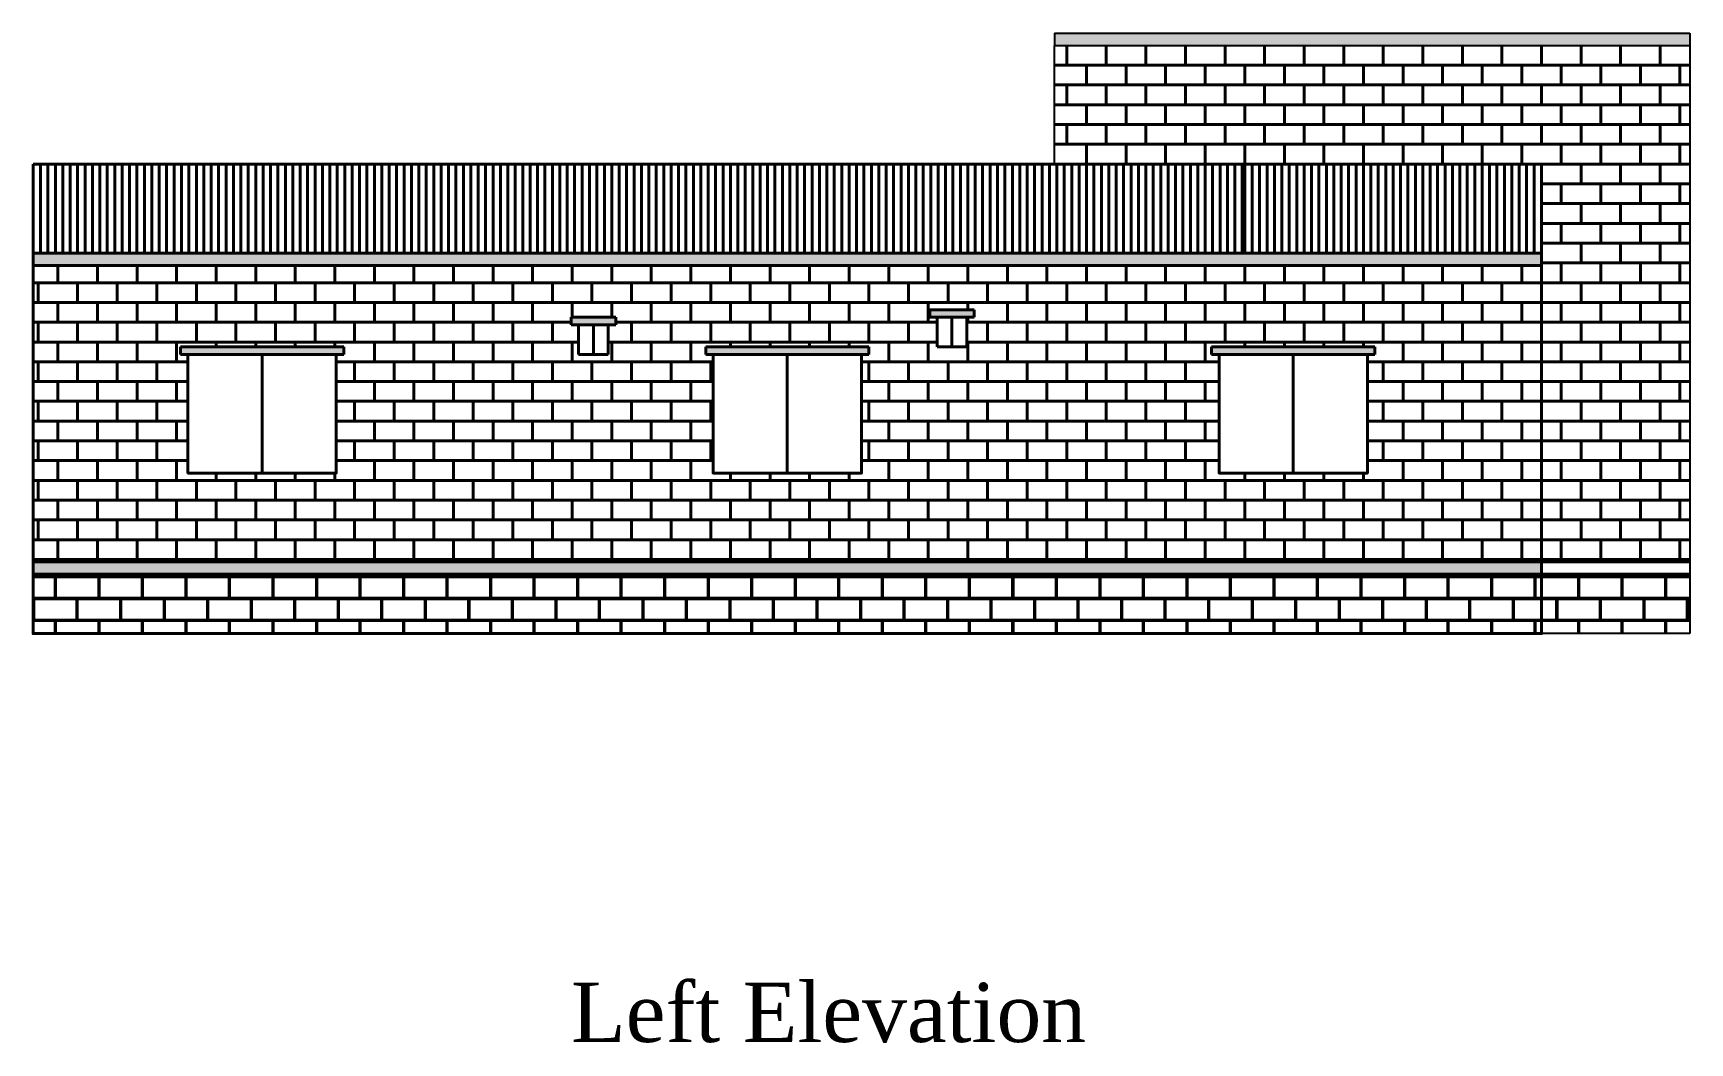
# Model space of a CAD drawing. Header units: inches. Extents: x -79350 to 491628, y -93215 to 155882.
# Drawn here: x 14245 to 14915, y 151288 to 151696 of the extents above; entities that cross this region are included whole.
import ezdxf

# ---------------------------------------------------------------- set-up
doc = ezdxf.new("R2010")
doc.units = ezdxf.units.IN
doc.header["$MEASUREMENT"] = 0
doc.layers.get('0').update_dxf_attribs({"lineweight": 30})
doc.layers.add('LINE', color=7, linetype='Continuous', lineweight=20)
doc.styles.get("Standard").update_dxf_attribs({"font": 'times.ttf', "height": 12})
pattern_1 = [(0, (51839, 163611.5), (0, 8), []), (90, (51839, 163611.5), (-8, 8), [8, -8])]
pattern_2 = [(0, (51839, 163611.5), (8.8, 8.8), [17.1875, -0.4125]), (0, (51830.2, 163611.9125), (8.8, 8.8), [17.1875, -0.4125]), (90, (51839, 163611.5), (-8.8, 8.8), [-9.2125, 8.3875]), (90, (51838.5875, 163611.5), (-8.8, 8.8), [-9.2125, 8.3875])]

msp = doc.modelspace()

# ---------------------------------------------------------------- hatches: boundary and pattern name
at = {"layer": 'LINE', "linetype": 'ByBlock', "lineweight": 40, "true_color": 0x000000}
h = msp.add_hatch(dxfattribs=at)
h.set_pattern_fill('AR-CONC', color=18)
h.set_pattern_definition([(50, (87856.077, 164681), (7.17260183, -0.62752135), [0.75, -8.25]), (355, (87856.077, 164681), (-1.3875133, 7.52192134), [0.6, -6.6]), (100.451444, (87856.6746, 164680.948), (5.78508847, 6.8943999), [0.6374019, -7.0114211]), (46.1842, (87856.077, 164683), (10.6724133, -1.6551928), [1.125, -12.375]), (96.635635, (87856.966, 164682.862), (9.3466195, 9.741186), [0.9561034, -10.5171376]), (351.184164, (87856.077, 164683), (9.3466195, 9.741186), [0.9, -9.9]), (21, (87857.077, 164682.5), (5.9690705, -4.0261889), [0.75, -8.25]), (326, (87857.077, 164682.5), (2.4331533, 7.25150045), [0.6, -6.6]), (71.451445, (87857.574, 164682.1645), (8.40222377, 3.2253115), [0.6374019, -7.0114211]), (37.5, (87856.077, 164681), (0.12159855, 3.32893854), [0, -6.52, 0, -6.7, 0, -6.625]), (7.5, (87856.077, 164681), (2.63069537, 3.94411712), [0, -3.82, 0, -6.37, 0, -2.525]), (327.5, (87853.847, 164681), (5.33822436, -0.22554872), [0, -2.5, 0, -7.8, 0, -10.35]), (317.5, (87852.847, 164681), (5.8318617, 1.00104982), [0, -3.25, 0, -5.18, 0, -7.35])])
h.paths.add_polyline_path([(14855, 151607.5), (14245, 151607.5), (14245, 151602.5), (14855, 151602.5)])
h.paths.add_polyline_path([(14915, 151696.5), (14658, 151696.5), (14658, 151691.5), (14915, 151691.5)])
h.paths.add_polyline_path([(14625.59, 151584.5), (14607.59, 151584.5), (14607.59, 151581.5), (14610.59, 151581.5), (14622.59, 151581.5), (14625.59, 151581.5)])
h.paths.add_polyline_path([(14787.59, 151569.5), (14721.59, 151569.5), (14721.59, 151566.5), (14724.59, 151566.5), (14784.59, 151566.5), (14787.59, 151566.5)])
h.paths.add_polyline_path([(14583, 151569.5), (14517, 151569.5), (14517, 151566.5), (14520, 151566.5), (14580, 151566.5), (14583, 151566.5)])
h.paths.add_polyline_path([(14480.59, 151581.5), (14462.59, 151581.5), (14462.59, 151578.5), (14465.59, 151578.5), (14477.59, 151578.5), (14480.59, 151578.5)])
h.paths.add_polyline_path([(14370.59, 151569.5), (14304.59, 151569.5), (14304.59, 151566.5), (14307.59, 151566.5), (14367.59, 151566.5), (14370.59, 151566.5)])
h.paths.add_polyline_path([(14855, 151482.5), (14245, 151482.5), (14245, 151477.5), (14855, 151477.5)])
at = {"layer": 'LINE', "linetype": 'ByBlock', "lineweight": 40, "true_color": 0xcba65d, "transparency": 33554559}
h = msp.add_hatch(dxfattribs=at)
h.set_pattern_fill('AR-B816', color=43)
h.set_pattern_definition(pattern_1)
h.paths.add_polyline_path([(14658, 151691.5), (14658, 151643.5), (14735, 151643.5), (14855, 151643.5), (14855, 151607.5), (14855, 151602.5), (14855, 151482.5), (14915, 151482.5), (14915, 151691.5)])
at = {"layer": 'LINE', "linetype": 'ByBlock', "lineweight": 40, "true_color": 0xcba65d}
h = msp.add_hatch(dxfattribs=at)
h.set_pattern_fill('AR-B816', color=43)
h.set_pattern_definition(pattern_1)
h.paths.add_polyline_path([(14855, 151602.5), (14245, 151602.5), (14245, 151482.5), (14855, 151482.5)])
h.paths.add_polyline_path([(14583, 151569.5), (14583, 151566.5), (14580, 151566.5), (14580, 151518.5), (14520, 151518.5), (14520, 151566.5), (14517, 151566.5), (14517, 151569.5)], flags=16)
h.paths.add_polyline_path([(14480.59, 151581.5), (14480.59, 151578.5), (14477.59, 151578.5), (14477.59, 151566.5), (14465.59, 151566.5), (14465.59, 151578.5), (14462.59, 151578.5), (14462.59, 151581.5)], flags=16)
h.paths.add_polyline_path([(14607.59, 151584.5), (14625.59, 151584.5), (14625.59, 151581.5), (14622.59, 151581.5), (14622.59, 151569.5), (14610.59, 151569.5), (14610.59, 151581.5), (14607.59, 151581.5)], flags=16)
h.paths.add_polyline_path([(14370.59, 151569.5), (14370.59, 151566.5), (14367.59, 151566.5), (14367.59, 151518.5), (14307.59, 151518.5), (14307.59, 151566.5), (14304.59, 151566.5), (14304.59, 151569.5)], flags=16)
h.paths.add_polyline_path([(14721.59, 151569.5), (14787.59, 151569.5), (14787.59, 151566.5), (14784.59, 151566.5), (14784.59, 151518.5), (14724.59, 151518.5), (14724.59, 151566.5), (14721.59, 151566.5)], flags=16)
at = {"layer": 'LINE', "linetype": 'ByBlock', "lineweight": 30, "true_color": 0xcba65d, "transparency": 33554687}
h = msp.add_hatch(dxfattribs=at)
h.set_pattern_fill('AR-B816C', color=43, scale=1.1)
h.set_pattern_definition(pattern_2)
h.paths.add_polyline_path([(14245, 151477.5), (14245, 151453.5), (14855, 151453.5), (14855, 151477.5)])
at = {"layer": 'LINE', "linetype": 'ByBlock', "lineweight": 30, "true_color": 0xcba65d, "transparency": 33554559}
h = msp.add_hatch(dxfattribs=at)
h.set_pattern_fill('AR-B816C', color=43, scale=1.1)
h.set_pattern_definition(pattern_2)
h.paths.add_polyline_path([(14855, 151477.5), (14855, 151453.5), (14915, 151453.5), (14915, 151477.5)])

# ---------------------------------------------------------------- linework, layer by layer
at = {"layer": 'LINE', "linetype": 'ByBlock', "lineweight": 25}
for p, q in [((14658, 151696.5), (14915, 151696.5)), ((14658, 151696.5), (14658, 151691.5)), ((14915, 151696.5), (14915, 151691.5)), ((14658, 151643.5), (14658, 151691.5)), ((14658, 151691.5), (14915, 151691.5)), ((14915, 151691.5), (14915, 151477.5)), ((14915, 151477.5), (14915, 151453.5)), ((14915, 151453.5), (14855, 151453.5))]:
    msp.add_line(p, q, dxfattribs=at)
at = {"layer": 'LINE', "color": 135, "linetype": 'ByBlock', "lineweight": 40, "true_color": 0x5f919e}
for p, q in [((14245, 151607.5), (14245, 151643.5)), ((14248, 151607.5), (14248, 151643.5)), ((14251, 151607.5), (14251, 151643.5)), ((14254, 151607.5), (14254, 151643.5)), ((14257, 151607.5), (14257, 151643.5)), ((14260, 151607.5), (14260, 151643.5)), ((14263, 151607.5), (14263, 151643.5)), ((14263, 151607.5), (14263, 151643.5)), ((14266, 151607.5), (14266, 151643.5)), ((14269, 151607.5), (14269, 151643.5)), ((14272, 151607.5), (14272, 151643.5)), ((14275, 151607.5), (14275, 151643.5)), ((14278, 151607.5), (14278, 151643.5)), ((14278, 151607.5), (14278, 151643.5)), ((14281, 151607.5), (14281, 151643.5)), ((14284, 151607.5), (14284, 151643.5)), ((14287, 151607.5), (14287, 151643.5)), ((14290, 151607.5), (14290, 151643.5)), ((14290, 151607.5), (14290, 151643.5)), ((14293, 151607.5), (14293, 151643.5)), ((14293, 151607.5), (14293, 151643.5)), ((14296, 151607.5), (14296, 151643.5)), ((14299, 151607.5), (14299, 151643.5)), ((14302, 151607.5), (14302, 151643.5)), ((14305, 151607.5), (14305, 151643.5)), ((14305, 151607.5), (14305, 151643.5)), ((14308, 151607.5), (14308, 151643.5)), ((14311, 151607.5), (14311, 151643.5)), ((14314, 151607.5), (14314, 151643.5)), ((14317, 151607.5), (14317, 151643.5)), ((14320, 151607.5), (14320, 151643.5)), ((14320, 151607.5), (14320, 151643.5)), ((14323, 151607.5), (14323, 151643.5)), ((14326, 151607.5), (14326, 151643.5)), ((14329, 151607.5), (14329, 151643.5)), ((14332, 151607.5), (14332, 151643.5)), ((14335, 151607.5), (14335, 151643.5)), ((14335, 151607.5), (14335, 151643.5)), ((14338, 151607.5), (14338, 151643.5)), ((14341, 151607.5), (14341, 151643.5)), ((14344, 151607.5), (14344, 151643.5)), ((14347, 151607.5), (14347, 151643.5)), ((14347, 151607.5), (14347, 151643.5)), ((14350, 151607.5), (14350, 151643.5)), ((14350, 151607.5), (14350, 151643.5)), ((14353, 151607.5), (14353, 151643.5)), ((14356, 151607.5), (14356, 151643.5)), ((14359, 151607.5), (14359, 151643.5)), ((14362, 151607.5), (14362, 151643.5)), ((14362, 151607.5), (14362, 151643.5)), ((14365, 151607.5), (14365, 151643.5)), ((14368, 151607.5), (14368, 151643.5)), ((14371, 151607.5), (14371, 151643.5)), ((14374, 151607.5), (14374, 151643.5)), ((14377, 151607.5), (14377, 151643.5)), ((14377, 151607.5), (14377, 151643.5)), ((14380, 151607.5), (14380, 151643.5)), ((14383, 151607.5), (14383, 151643.5)), ((14386, 151607.5), (14386, 151643.5)), ((14389, 151607.5), (14389, 151643.5)), ((14392, 151607.5), (14392, 151643.5)), ((14392, 151607.5), (14392, 151643.5)), ((14395, 151607.5), (14395, 151643.5)), ((14398, 151607.5), (14398, 151643.5)), ((14401, 151607.5), (14401, 151643.5)), ((14404, 151607.5), (14404, 151643.5)), ((14404, 151607.5), (14404, 151643.5)), ((14407, 151607.5), (14407, 151643.5)), ((14407, 151607.5), (14407, 151643.5)), ((14410, 151607.5), (14410, 151643.5)), ((14413, 151607.5), (14413, 151643.5)), ((14416, 151607.5), (14416, 151643.5)), ((14419, 151607.5), (14419, 151643.5)), ((14419, 151607.5), (14419, 151643.5)), ((14422, 151607.5), (14422, 151643.5)), ((14425, 151607.5), (14425, 151643.5)), ((14428, 151607.5), (14428, 151643.5)), ((14431, 151607.5), (14431, 151643.5)), ((14434, 151607.5), (14434, 151643.5)), ((14434, 151607.5), (14434, 151643.5)), ((14437, 151607.5), (14437, 151643.5)), ((14440, 151607.5), (14440, 151643.5)), ((14443, 151607.5), (14443, 151643.5)), ((14446, 151607.5), (14446, 151643.5)), ((14449, 151607.5), (14449, 151643.5)), ((14449, 151607.5), (14449, 151643.5)), ((14452, 151607.5), (14452, 151643.5)), ((14455, 151607.5), (14455, 151643.5)), ((14458, 151607.5), (14458, 151643.5)), ((14461, 151607.5), (14461, 151643.5)), ((14461, 151607.5), (14461, 151643.5)), ((14464, 151607.5), (14464, 151643.5)), ((14464, 151607.5), (14464, 151643.5)), ((14467, 151607.5), (14467, 151643.5)), ((14470, 151607.5), (14470, 151643.5)), ((14473, 151607.5), (14473, 151643.5)), ((14476, 151607.5), (14476, 151643.5)), ((14476, 151607.5), (14476, 151643.5)), ((14479, 151607.5), (14479, 151643.5)), ((14482, 151607.5), (14482, 151643.5)), ((14485, 151607.5), (14485, 151643.5)), ((14488, 151607.5), (14488, 151643.5)), ((14491, 151607.5), (14491, 151643.5)), ((14491, 151607.5), (14491, 151643.5)), ((14494, 151607.5), (14494, 151643.5)), ((14497, 151607.5), (14497, 151643.5)), ((14500, 151607.5), (14500, 151643.5)), ((14503, 151607.5), (14503, 151643.5)), ((14506, 151607.5), (14506, 151643.5)), ((14506, 151607.5), (14506, 151643.5)), ((14509, 151607.5), (14509, 151643.5)), ((14512, 151607.5), (14512, 151643.5)), ((14515, 151607.5), (14515, 151643.5)), ((14518, 151607.5), (14518, 151643.5)), ((14518, 151607.5), (14518, 151643.5)), ((14521, 151607.5), (14521, 151643.5)), ((14521, 151607.5), (14521, 151643.5)), ((14524, 151607.5), (14524, 151643.5)), ((14527, 151607.5), (14527, 151643.5)), ((14530, 151607.5), (14530, 151643.5)), ((14533, 151607.5), (14533, 151643.5)), ((14533, 151607.5), (14533, 151643.5)), ((14536, 151607.5), (14536, 151643.5)), ((14539, 151607.5), (14539, 151643.5)), ((14542, 151607.5), (14542, 151643.5)), ((14545, 151607.5), (14545, 151643.5)), ((14548, 151607.5), (14548, 151643.5)), ((14548, 151607.5), (14548, 151643.5)), ((14551, 151607.5), (14551, 151643.5)), ((14554, 151607.5), (14554, 151643.5)), ((14557, 151607.5), (14557, 151643.5)), ((14560, 151607.5), (14560, 151643.5)), ((14563, 151607.5), (14563, 151643.5)), ((14563, 151607.5), (14563, 151643.5)), ((14566, 151607.5), (14566, 151643.5)), ((14569, 151607.5), (14569, 151643.5)), ((14572, 151607.5), (14572, 151643.5)), ((14575, 151607.5), (14575, 151643.5)), ((14575, 151607.5), (14575, 151643.5)), ((14578, 151607.5), (14578, 151643.5)), ((14578, 151607.5), (14578, 151643.5)), ((14581, 151607.5), (14581, 151643.5)), ((14584, 151607.5), (14584, 151643.5)), ((14587, 151607.5), (14587, 151643.5)), ((14590, 151607.5), (14590, 151643.5)), ((14590, 151607.5), (14590, 151643.5)), ((14593, 151607.5), (14593, 151643.5)), ((14596, 151607.5), (14596, 151643.5)), ((14599, 151607.5), (14599, 151643.5)), ((14602, 151607.5), (14602, 151643.5)), ((14605, 151607.5), (14605, 151643.5)), ((14605, 151607.5), (14605, 151643.5)), ((14608, 151607.5), (14608, 151643.5)), ((14611, 151607.5), (14611, 151643.5)), ((14614, 151607.5), (14614, 151643.5)), ((14617, 151607.5), (14617, 151643.5)), ((14620, 151607.5), (14620, 151643.5)), ((14620, 151607.5), (14620, 151643.5)), ((14623, 151607.5), (14623, 151643.5)), ((14626, 151607.5), (14626, 151643.5)), ((14629, 151607.5), (14629, 151643.5)), ((14632, 151607.5), (14632, 151643.5)), ((14632, 151607.5), (14632, 151643.5)), ((14635, 151607.5), (14635, 151643.5)), ((14635, 151607.5), (14635, 151643.5)), ((14638, 151607.5), (14638, 151643.5)), ((14641, 151607.5), (14641, 151643.5)), ((14644, 151607.5), (14644, 151643.5)), ((14647, 151607.5), (14647, 151643.5)), ((14647, 151607.5), (14647, 151643.5)), ((14650, 151607.5), (14650, 151643.5)), ((14653, 151607.5), (14653, 151643.5)), ((14656, 151607.5), (14656, 151643.5)), ((14659, 151607.5), (14659, 151643.5)), ((14662, 151607.5), (14662, 151643.5)), ((14662, 151607.5), (14662, 151643.5)), ((14665, 151607.5), (14665, 151643.5)), ((14668, 151607.5), (14668, 151643.5)), ((14671, 151607.5), (14671, 151643.5)), ((14674, 151607.5), (14674, 151643.5)), ((14677, 151607.5), (14677, 151643.5)), ((14677, 151607.5), (14677, 151643.5)), ((14680, 151607.5), (14680, 151643.5)), ((14683, 151607.5), (14683, 151643.5)), ((14686, 151607.5), (14686, 151643.5)), ((14689, 151607.5), (14689, 151643.5)), ((14689, 151607.5), (14689, 151643.5)), ((14692, 151607.5), (14692, 151643.5)), ((14692, 151607.5), (14692, 151643.5)), ((14695, 151607.5), (14695, 151643.5)), ((14698, 151607.5), (14698, 151643.5)), ((14701, 151607.5), (14701, 151643.5)), ((14704, 151607.5), (14704, 151643.5)), ((14704, 151607.5), (14704, 151643.5)), ((14707, 151607.5), (14707, 151643.5)), ((14710, 151607.5), (14710, 151643.5)), ((14713, 151607.5), (14713, 151643.5)), ((14716, 151607.5), (14716, 151643.5)), ((14719, 151607.5), (14719, 151643.5)), ((14719, 151607.5), (14719, 151643.5)), ((14722, 151607.5), (14722, 151643.5)), ((14725, 151607.5), (14725, 151643.5)), ((14728, 151607.5), (14728, 151643.5)), ((14731, 151607.5), (14731, 151643.5)), ((14734, 151607.5), (14734, 151643.5)), ((14734, 151607.5), (14734, 151643.5)), ((14735, 151643.5), (14735, 151607.5)), ((14735, 151607.5), (14735, 151643.5)), ((14738, 151607.5), (14738, 151643.5)), ((14741, 151607.5), (14741, 151643.5)), ((14744, 151607.5), (14744, 151643.5)), ((14747, 151607.5), (14747, 151643.5)), ((14750, 151607.5), (14750, 151643.5)), ((14753, 151607.5), (14753, 151643.5)), ((14753, 151607.5), (14753, 151643.5)), ((14756, 151607.5), (14756, 151643.5)), ((14759, 151607.5), (14759, 151643.5)), ((14762, 151607.5), (14762, 151643.5)), ((14765, 151607.5), (14765, 151643.5)), ((14768, 151607.5), (14768, 151643.5)), ((14768, 151607.5), (14768, 151643.5)), ((14771, 151607.5), (14771, 151643.5)), ((14774, 151607.5), (14774, 151643.5)), ((14777, 151607.5), (14777, 151643.5)), ((14780, 151607.5), (14780, 151643.5)), ((14780, 151607.5), (14780, 151643.5)), ((14783, 151607.5), (14783, 151643.5)), ((14783, 151607.5), (14783, 151643.5)), ((14786, 151607.5), (14786, 151643.5)), ((14789, 151607.5), (14789, 151643.5)), ((14792, 151607.5), (14792, 151643.5)), ((14795, 151607.5), (14795, 151643.5)), ((14795, 151607.5), (14795, 151643.5)), ((14798, 151607.5), (14798, 151643.5)), ((14801, 151607.5), (14801, 151643.5)), ((14804, 151607.5), (14804, 151643.5)), ((14807, 151607.5), (14807, 151643.5)), ((14810, 151607.5), (14810, 151643.5)), ((14810, 151607.5), (14810, 151643.5)), ((14813, 151607.5), (14813, 151643.5)), ((14816, 151607.5), (14816, 151643.5)), ((14819, 151607.5), (14819, 151643.5)), ((14822, 151607.5), (14822, 151643.5)), ((14825, 151607.5), (14825, 151643.5)), ((14825, 151607.5), (14825, 151643.5)), ((14828, 151607.5), (14828, 151643.5)), ((14831, 151607.5), (14831, 151643.5)), ((14834, 151607.5), (14834, 151643.5)), ((14837, 151607.5), (14837, 151643.5)), ((14837, 151607.5), (14837, 151643.5)), ((14840, 151607.5), (14840, 151643.5)), ((14840, 151607.5), (14840, 151643.5)), ((14843, 151607.5), (14843, 151643.5)), ((14846, 151607.5), (14846, 151643.5)), ((14849, 151607.5), (14849, 151643.5)), ((14852, 151607.5), (14852, 151643.5)), ((14852, 151607.5), (14852, 151643.5))]:
    msp.add_line(p, q, dxfattribs=at)
at = {"layer": 'LINE', "color": 135, "linetype": 'ByBlock', "lineweight": 40}
for p, q in [((14245, 151643.5), (14735, 151643.5)), ((14735, 151643.5), (14855, 151643.5)), ((14855, 151607.5), (14855, 151643.5))]:
    msp.add_line(p, q, dxfattribs=at)
at = {"layer": 'LINE', "linetype": 'ByBlock', "lineweight": 40}
for p, q in [((14245, 151602.5), (14855, 151602.5)), ((14462.59, 151578.5), (14462.59, 151581.5)), ((14462.59, 151581.5), (14480.59, 151581.5)), ((14480.59, 151578.5), (14480.59, 151581.5)), ((14607.59, 151581.5), (14607.59, 151584.5)), ((14607.59, 151584.5), (14625.59, 151584.5)), ((14610.59, 151581.5), (14607.59, 151581.5)), ((14622.59, 151581.5), (14610.59, 151581.5)), ((14610.59, 151581.5), (14610.59, 151569.5)), ((14616.59, 151581.5), (14616.59, 151569.5)), ((14622.59, 151569.5), (14622.59, 151581.5)), ((14622.59, 151581.5), (14625.59, 151581.5)), ((14625.59, 151581.5), (14625.59, 151584.5)), ((14465.59, 151578.5), (14462.59, 151578.5)), ((14477.59, 151578.5), (14465.59, 151578.5)), ((14465.59, 151578.5), (14465.59, 151566.5)), ((14471.59, 151578.5), (14471.59, 151566.5)), ((14477.59, 151566.5), (14477.59, 151578.5)), ((14477.59, 151578.5), (14480.59, 151578.5)), ((14304.59, 151566.5), (14304.59, 151569.5)), ((14304.59, 151569.5), (14370.59, 151569.5)), ((14370.59, 151566.5), (14370.59, 151569.5)), ((14517, 151566.5), (14517, 151569.5)), ((14517, 151569.5), (14583, 151569.5)), ((14583, 151566.5), (14583, 151569.5)), ((14610.59, 151569.5), (14622.59, 151569.5)), ((14721.59, 151566.5), (14721.59, 151569.5)), ((14721.59, 151569.5), (14787.59, 151569.5)), ((14787.59, 151566.5), (14787.59, 151569.5)), ((14307.59, 151566.5), (14304.59, 151566.5)), ((14337.59, 151566.5), (14337.59, 151518.5)), ((14367.59, 151566.5), (14370.59, 151566.5)), ((14465.59, 151566.5), (14477.59, 151566.5)), ((14520, 151566.5), (14517, 151566.5)), ((14550, 151566.5), (14550, 151518.5)), ((14580, 151566.5), (14583, 151566.5)), ((14724.59, 151566.5), (14721.59, 151566.5)), ((14754.59, 151566.5), (14754.59, 151518.5)), ((14784.59, 151566.5), (14787.59, 151566.5)), ((14245, 151482.5), (14855, 151482.5)), ((14855, 151482.5), (14915, 151482.5)), ((14855, 151477.5), (14915, 151477.5))]:
    msp.add_line(p, q, dxfattribs=at)
for points in [[(14245, 151607.5), (14855, 151607.5), (14855, 151602.5), (14245, 151602.5)], [(14245, 151602.5), (14855, 151602.5), (14855, 151482.5), (14245, 151482.5)], [(14307.59, 151566.5), (14367.59, 151566.5), (14367.59, 151518.5), (14307.59, 151518.5)], [(14520, 151566.5), (14580, 151566.5), (14580, 151518.5), (14520, 151518.5)], [(14724.59, 151566.5), (14784.59, 151566.5), (14784.59, 151518.5), (14724.59, 151518.5)], [(14245, 151482.5), (14855, 151482.5), (14855, 151477.5), (14245, 151477.5)], [(14245, 151477.5), (14855, 151477.5), (14855, 151453.5), (14245, 151453.5)]]:
    msp.add_lwpolyline(points, close=True, dxfattribs=at)

# ---------------------------------------------------------------- texts
at = {"color": 138, "linetype": 'ByBlock', "lineweight": 40, "true_color": 0x004a5e, "insert": (14462.5, 151312.25), "char_height": 24, "attachment_point": 1}
msp.add_mtext_dynamic_manual_height_columns('Left Elevation', width=455, gutter_width=60, heights=[5.23], dxfattribs=at)

doc.saveas('drawing.dxf')
